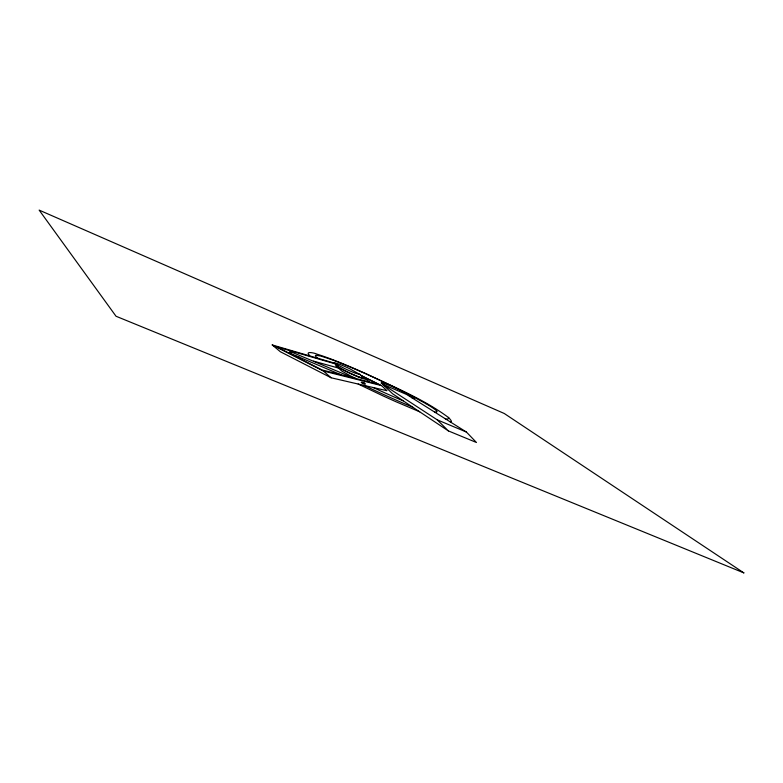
<?xml version="1.0" encoding="UTF-8"?>
<svg xmlns="http://www.w3.org/2000/svg" width="783" height="783" viewBox="0 0 783 783"><rect width="100%" height="100%" fill="white"/><g stroke="black" fill="none" stroke-linecap="round" stroke-linejoin="round"><path stroke-width="1.17" d="M450.93 421.577L450 421.724M290.013 352.105L289.867 352.096A16.913 1.899 25.6 0 0 289.221 352.193L291.951 354.112L340.869 374.714M434.673 412.093L436.708 412.073L436.708 411.153M445.165 418.68C451.204 421.137 445.928 413.708 450.411 419.698A36.987 3.886 26.3 0 1 450.9 421.557M362.441 382.368L361.707 382.241A17.177 1.879 26.1 0 0 361.178 382.241L362.363 383.337A5.187 0.568 26 0 0 364.066 383.895L364.868 384.052A17.187 1.869 25.9 0 0 365.407 384.052L364.183 382.956M338.589 366.953L333.803 362.519L339.9 364.398A23.48 2.466 25.9 0 1 349.688 368.724L359.955 374.499L355.599 373.285A20.329 2.095 25.9 0 1 351.264 371.514L349.913 370.936A23.167 2.388 25.9 0 1 344.275 368.372L334.331 363.087L272.22 344.941L280.383 351.763L331.15 377.788L386.959 390.717L381.566 385.608L361.169 375.488M272.22 344.941L323.359 371.025L381.566 385.608M294.222 355.766L299.106 357.126M313.591 361.149L338.491 368.069M335.114 363.821L276.634 346.81L322.048 369.948L378.199 384.179L361.707 375.987M411.741 397.666L414.618 398.293L400.974 390.619A30.831 3.191 26.2 0 0 389.914 385.618L382.672 382.867L381.292 383.004M330.446 359.201L320.942 356.089L315.97 355.267A28.756 3.034 25.9 0 0 317.663 358.144M359.544 377.181L364.261 378.502L359.857 374.274M419.659 411.789L395.895 401.699A117.235 11.872 26 0 1 382.035 395.425L358.213 384.061M448.365 430.904L476.456 442.493L466.394 432.03L406.7 394.505L382.535 384.179L392.616 393.78L448.365 430.904L437.257 419.854L382.535 384.179M403.186 400.818L400.221 399.575A103.004 10.296 26 0 1 375.145 388.427L373.197 387.526M437.257 419.854L466.394 432.03M352.908 377.768L293.243 352.8A24.058 2.711 25.7 0 0 290.033 352.115M425.991 403.695L408.149 394.025A78.838 8.466 26.2 0 0 396.736 388.29L377.915 379.315A120.161 13.35 26.2 0 0 364.78 373.344L355.091 369.106A97.601 10.659 26.1 0 0 347.897 366.072L344.06 364.486A89.986 9.787 26.1 0 0 330.387 359.162M338.98 367.266L344.403 370.349A20.779 2.173 25.9 0 0 359.426 377.103M323.359 371.025L331.15 377.788M309.657 355.502C304.225 350.706 314.658 352.957 316.802 354.082C333.617 359.387 349.756 366.571 365.886 373.628C393.624 386.998 422.84 398.645 447.768 416.987M336.954 365.475A10.845 1.145 25.9 0 0 336.367 365.348L336.015 365.837A7.213 0.763 25.9 0 0 336.475 366.199L341.848 369.312A16.531 1.732 25.9 0 0 343.737 370.29L349.365 373.021A26.925 2.809 25.9 0 0 359.896 377.612L366.884 379.726L363.645 377.367A10.776 1.135 25.9 0 0 362.519 376.74M336.015 365.837L341.496 370.77A7.791 0.842 25.9 0 0 341.965 371.152L350.275 375.791A19.722 2.104 25.9 0 0 356.059 378.571M366.64 379.324L369.478 381.967M384.071 384.835A8.3 0.852 26.1 0 1 381.223 382.975M362.5 382.398A5.09 0.558 26 0 1 364.154 382.926M425.903 403.666A29.607 3.063 26.2 0 1 436.924 411.251M412.68 407.14A114.915 11.539 26 0 1 364.242 385.451M743.85 572.892L116.021 316.244L39.15 210.108L504.252 413.483L743.85 572.892"/></g></svg>
